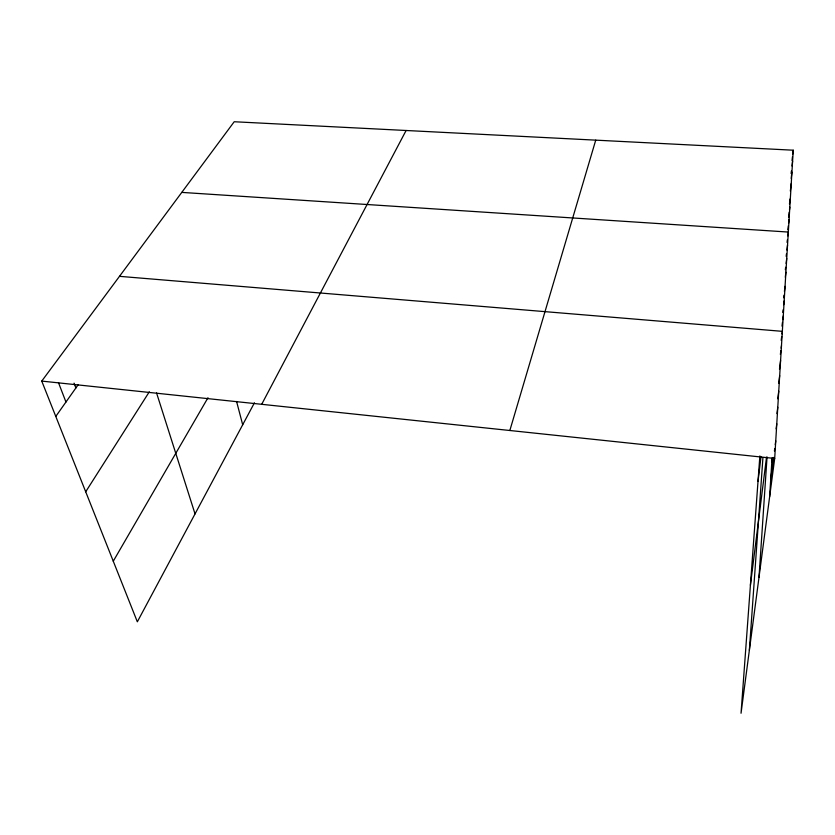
<?xml version="1.0" encoding="UTF-8"?>
<svg xmlns="http://www.w3.org/2000/svg" width="835" height="835" viewBox="0 0 835 835"><rect width="100%" height="100%" fill="white"/><g stroke="black" fill="none" stroke-linecap="round" stroke-linejoin="round"><path stroke-width="1.25" d="M759.871 455.962L741.042 713.257L774.692 458.457L793.25 150.206L234.207 121.743L41.75 381.094L137.337 621.814L254.435 402.804M769.64 496.679L772.051 458.071M759.005 577.215L767.052 456.912M749.36 650.308L762.919 457.757M792.029 160.529L792.488 156.656M792.791 154.078L793.25 150.206M791.11 173.523L791.413 171.018M792.008 166.019L792.603 161.009M791.183 178.387L791.935 172.093M790.338 191.058L791.246 183.46M789.472 204.032L790.087 198.949M788.584 217.351L789.211 212.226M789.513 209.668L789.827 207.111M787.833 229.709L788.303 225.847M788.616 223.279L789.085 219.417M758.003 481.43L760.998 456.787M787.061 242.411L787.374 239.822M787.854 235.94L788.323 232.057L181.769 192.394M786.163 256.355L786.466 253.84M786.925 250.082L787.541 245.062M785.338 269.778L785.651 267.252M786.111 263.463L786.737 258.422M785.286 277.241L785.902 272.168M783.637 297.782L783.95 295.235M784.42 291.415L785.057 286.321M782.75 312.394L783.063 309.837M783.7 304.723L784.18 300.882M781.988 326.161L782.468 322.31M782.792 319.732L783.272 315.88M750.404 585.272L766.509 457.277M781.205 340.367L781.696 336.505M782.019 333.916L782.343 331.338L119.489 276.333M780.37 354.447L780.85 350.69M781.163 348.185L781.476 345.68M779.472 369.216L780.589 360.428M778.711 383.161L779.681 375.604M777.761 398.786L778.742 391.208M776.957 413.607L777.771 407.282M771.811 461.912L772.312 458.102M776.112 428.908L776.78 423.825M770.747 479.039L773.586 457.413M774.41 451.057L774.744 448.51M775.245 444.7L775.746 440.88M509.841 430.495L595.731 140.155M261.699 404.307L406.113 130.49M113.268 561.203L207.988 397.742M85.702 491.784L149.329 391.782M55.778 416.435L78.093 384.831M41.75 381.094L774.692 458.457M58.46 382.587L65.955 402.032M74.054 383.14L75.87 387.983M156.562 392.941L195.035 513.901M236.576 401.447L242.693 424.775"/></g></svg>
